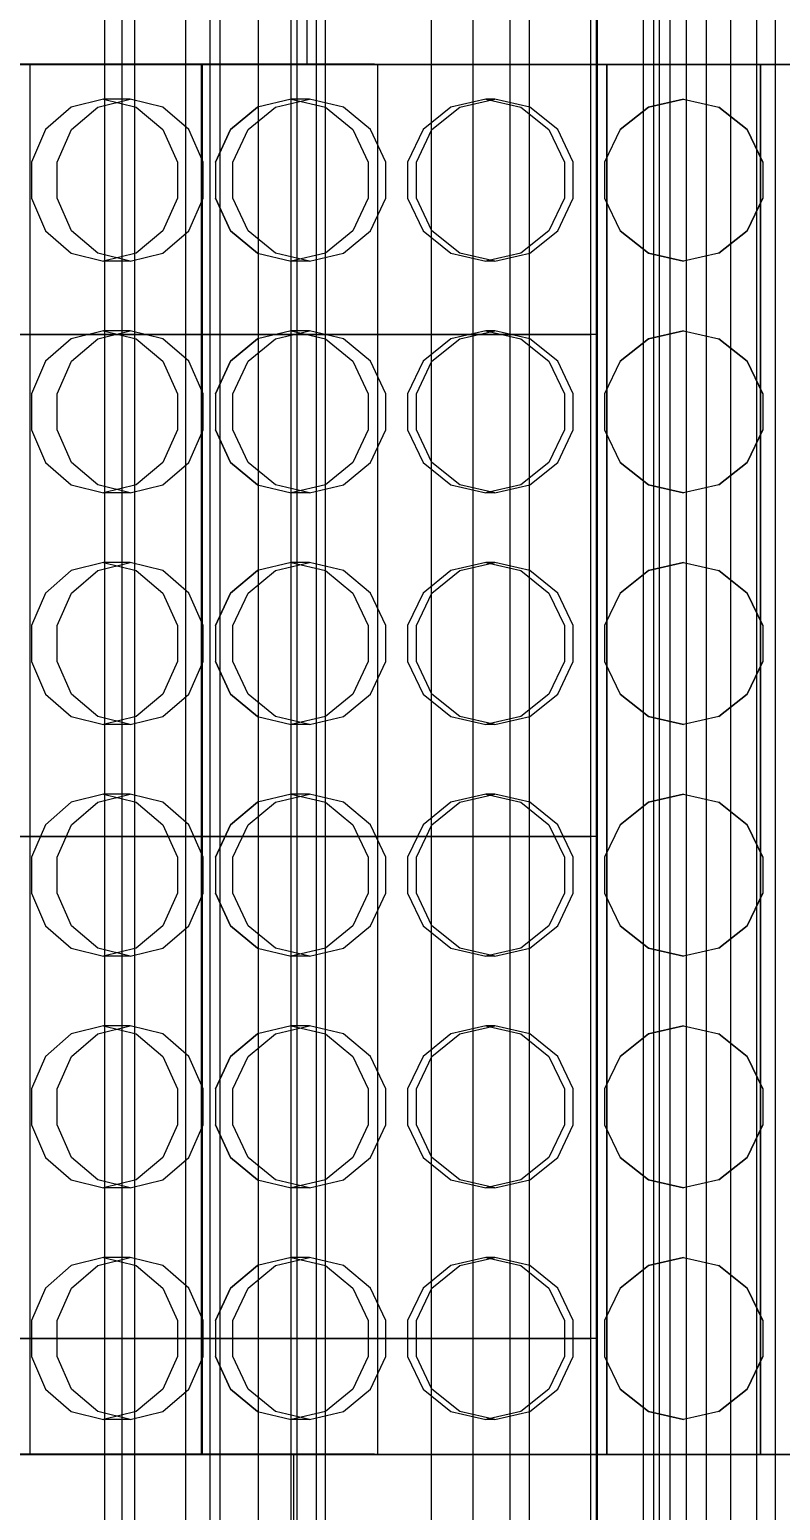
# Model space of a CAD drawing. Header units: millimetres. Extents: x -191664 to 191490, y -197311 to 10263.
# Drawn here: x 25158.9 to 25353.2, y -18174.5 to -17791 of the extents above; entities that cross this region are included whole.
import ezdxf

# ---------------------------------------------------------------- set-up
doc = ezdxf.new("R2010")
doc.units = ezdxf.units.MM
for name, color, linetype, lineweight in [('COTAS_INSTALACION_P', 30, 'Continuous', 0), ('COTAS_O', 1, 'Continuous', 0), ('COTAS_USUARIO', 1, 'Continuous', 0), ('superior_briquetadora', 7, 'Continuous', 0), ('superior_C02', 7, 'Continuous', 0), ('superior_C05', 7, 'Continuous', 0)]:
    doc.layers.add(name, color=color, linetype=linetype, lineweight=lineweight)
doc.dimstyles.new('PLANTA_100', dxfattribs={"dimtxt": 250, "dimasz": 150, "dimexe": 150, "dimexo": 80, "dimgap": 100, "dimtad": 1, "dimtih": 1, "dimtoh": 1, "dimdec": 1, "dimdsep": 46, "dimcen": 0.09, "dimclrd": 1, "dimclre": 1, "dimclrt": 1, "dimadec": 0, "dimazin": 0, "dimtfac": 1, "dimtdec": 4, "dimtofl": 0, "dimtmove": 0, "dimatfit": 3, "dimfxl": 1, "dimtolj": 1, "dimtzin": 0, "dimarcsym": 0})

# ---------------------------------------------------------------- blocks, each defined once
blk = doc.blocks.new('*D5')
at = {"layer": 'COTAS_INSTALACION_P', "color": 1, "lineweight": -2, "transparency": 16777216}
for p, q in [((-1000, -18080), (-1000, -25850)), ((60117.12, -18080), (60117.12, -25850)), ((-850, -25700), (59967.12, -25700))]:
    blk.add_line(p, q, dxfattribs=at)
at = {"layer": 'COTAS_INSTALACION_P', "color": 1, "transparency": 16777216}
for points in [[(-850, -25675), (-850, -25725), (-1000, -25700)], [(59967.12, -25675), (59967.12, -25725), (60117.12, -25700)]]:
    blk.add_solid(points, dxfattribs=at)
at = {"layer": 'Defpoints', "color": 0, "transparency": 16777216}
for p in [(-1000, -18000), (60117.12, -18000), (60117.12, -25700)]:
    blk.add_point(p, dxfattribs=at)
blk = doc.blocks.new('*D36')
at = {"layer": 'COTAS_O', "color": 1, "lineweight": -2, "transparency": 16777216}
for p, q in [((24708.19, -17510), (25578.19, -17510)), ((25428.19, -19330), (25428.19, -17660)), ((24708.19, -19480), (25578.19, -19480))]:
    blk.add_line(p, q, dxfattribs=at)
at = {"layer": 'COTAS_O', "color": 1, "transparency": 16777216}
for points in [[(25403.19, -17660), (25453.19, -17660), (25428.19, -17510)], [(25403.19, -19330), (25453.19, -19330), (25428.19, -19480)]]:
    blk.add_solid(points, dxfattribs=at)
at = {"layer": 'Defpoints', "color": 0, "transparency": 16777216}
for p in [(24628.19, -17510), (25428.19, -17510), (24628.19, -19480)]:
    blk.add_point(p, dxfattribs=at)
blk = doc.blocks.new('*D102')
at = {"layer": 'COTAS_USUARIO', "color": 1, "lineweight": -2, "transparency": 16777216}
for p, q in [((24128.19, -17650), (24128.19, -17500)), ((25248.19, -17800), (23978.19, -17800)), ((25248.19, -18160), (23978.19, -18160)), ((24128.19, -18310), (24128.19, -18460))]:
    blk.add_line(p, q, dxfattribs=at)
at = {"layer": 'COTAS_USUARIO', "color": 1, "transparency": 16777216}
for points in [[(24103.19, -17650), (24153.19, -17650), (24128.19, -17800)], [(24103.19, -18310), (24153.19, -18310), (24128.19, -18160)]]:
    blk.add_solid(points, dxfattribs=at)
at = {"layer": 'Defpoints', "color": 0, "transparency": 16777216}
for p in [(24128.19, -17800), (25328.19, -17800), (25328.19, -18160)]:
    blk.add_point(p, dxfattribs=at)

msp = doc.modelspace()

# ---------------------------------------------------------------- linework, layer by layer
at = {"layer": 'superior_briquetadora', "color": 9, "true_color": 0xb9c3c2}
for p, q in [((25230.69, -17250), (25230.69, -17800)), ((25155.44, -17800), (25173.5, -17800)), ((25159.06, -18160), (25159.06, -17800)), ((25162.49, -17800), (25159.06, -17800)), ((25172.24, -17800), (25162.49, -17800)), ((25186.84, -17800), (25172.24, -17800)), ((25173.5, -17800), (25191.96, -17800)), ((25204.06, -17800), (25186.84, -17800)), ((25191.96, -17800), (25210.76, -17800)), ((25203.44, -18160), (25203.44, -17800)), ((25204.97, -17800), (25203.44, -17800)), ((25203.44, -17800), (25204.96, -17800)), ((25203.54, -17800), (25205.06, -17800)), ((25203.54, -17800), (25203.54, -18160)), ((25205.07, -17800), (25203.54, -17800)), ((25221.28, -17800), (25204.06, -17800)), ((25204.96, -17800), (25209.51, -17800)), ((25209.54, -17800), (25204.97, -17800)), ((25205.06, -17800), (25209.61, -17800)), ((25209.64, -17800), (25205.07, -17800)), ((25209.51, -17800), (25216.96, -17800)), ((25217.03, -17800), (25209.54, -17800)), ((25209.61, -17800), (25217.06, -17800)), ((25217.12, -17800), (25209.64, -17800)), ((25210.76, -17800), (25229.87, -17800)), ((25216.96, -17800), (25227.13, -17800)), ((25227.26, -17800), (25217.03, -17800)), ((25217.06, -17800), (25227.24, -17800)), ((25227.34, -17800), (25217.12, -17800)), ((25235.88, -17800), (25221.28, -17800)), ((25227.13, -17800), (25239.78, -17800)), ((25227.24, -17800), (25239.89, -17800)), ((25239.98, -17800), (25227.26, -17800)), ((25240.05, -17800), (25227.34, -17800)), ((25229.87, -17800), (25249.23, -17800)), ((25230.69, -17800), (25232.56, -17800)), ((25232.56, -17800), (25238.11, -17800)), ((25245.64, -17800), (25235.88, -17800)), ((25238.11, -17800), (25247.12, -17800)), ((25239.78, -17800), (25254.6, -17800)), ((25239.89, -17800), (25254.7, -17800)), ((25254.86, -17800), (25239.98, -17800)), ((25254.92, -17800), (25240.05, -17800)), ((25249.06, -17800), (25245.64, -17800)), ((25247.12, -17800), (25259.24, -17800)), ((25249.06, -18160), (25249.06, -17800)), ((25249.23, -17800), (25268.79, -17800)), ((25254.6, -17800), (25271.21, -17800)), ((25254.7, -17800), (25271.32, -17800)), ((25271.55, -17800), (25254.86, -17800)), ((25271.6, -17800), (25254.92, -17800)), ((25259.24, -17800), (25274.02, -17800)), ((25268.79, -17800), (25288.5, -17800)), ((25271.21, -17800), (25289.22, -17800)), ((25271.32, -17800), (25289.32, -17800)), ((25289.64, -17800), (25271.55, -17800)), ((25289.67, -17800), (25271.6, -17800)), ((25274.02, -17800), (25290.87, -17800)), ((25288.5, -17800), (25308.32, -17800)), ((25289.22, -17800), (25308.19, -17800)), ((25289.32, -17800), (25308.29, -17800)), ((25308.67, -17800), (25289.64, -17800)), ((25308.69, -17800), (25289.67, -17800)), ((25290.87, -17800), (25309.17, -17800)), ((25308.19, -17800), (25308.19, -18160)), ((25308.19, -17800), (25348.19, -17800)), ((25308.29, -17800), (25308.29, -18160)), ((25308.29, -17800), (25348.09, -17800)), ((25308.32, -17800), (25328.19, -17800)), ((25328.19, -17800), (25308.67, -17800)), ((25328.19, -17800), (25308.69, -17800)), ((25309.17, -17800), (25328.19, -17800)), ((25328.19, -17800), (25347.21, -17800)), ((25347.69, -17800), (25328.19, -17800)), ((25347.7, -17800), (25328.19, -17800)), ((25328.19, -17800), (25348.05, -17800)), ((25347.21, -17800), (25365.5, -17800)), ((25366.71, -17800), (25347.69, -17800)), ((25366.74, -17800), (25347.7, -17800)), ((25348.05, -17800), (25367.87, -17800)), ((25348.09, -17800), (25367.05, -17800)), ((25348.09, -18160), (25348.09, -17800)), ((25348.19, -17800), (25367.15, -17800)), ((25348.19, -18160), (25348.19, -17800)), ((25178.08, -17809), (25169.7, -17811.08)), ((25176.55, -17811.08), (25184.97, -17809)), ((25184.97, -17809), (25178.08, -17809)), ((25178.08, -17809), (25186.54, -17811.08)), ((25193.39, -17811.08), (25184.97, -17809)), ((25226.66, -17809), (25217.89, -17811.08)), ((25222.52, -17811.08), (25231.32, -17809)), ((25231.32, -17809), (25226.66, -17809)), ((25226.66, -17809), (25235.49, -17811.08)), ((25240.12, -17811.08), (25231.32, -17809)), ((25276.99, -17809), (25267.97, -17811.08)), ((25270.3, -17811.08), (25279.34, -17809)), ((25279.34, -17809), (25276.99, -17809)), ((25276.99, -17809), (25286.04, -17811.08)), ((25288.37, -17811.08), (25279.34, -17809)), ((25328.19, -17809), (25319.07, -17811.08)), ((25319.08, -17811.08), (25328.19, -17809)), ((25328.19, -17809), (25337.3, -17811.08)), ((25169.7, -17811.08), (25163.04, -17816.91)), ((25169.8, -17816.91), (25176.55, -17811.08)), ((25186.54, -17811.08), (25193.38, -17816.91)), ((25200.14, -17816.91), (25193.39, -17811.08)), ((25217.89, -17811.08), (25210.89, -17816.91)), ((25210.9, -17816.91), (25217.89, -17811.08)), ((25215.46, -17816.91), (25222.52, -17811.08)), ((25235.49, -17811.08), (25242.61, -17816.91)), ((25247.18, -17816.91), (25240.12, -17811.08)), ((25267.97, -17811.08), (25260.75, -17816.91)), ((25263.06, -17816.91), (25270.3, -17811.08)), ((25286.04, -17811.08), (25293.31, -17816.91)), ((25295.62, -17816.91), (25288.37, -17811.08)), ((25319.07, -17811.08), (25311.77, -17816.91)), ((25311.77, -17816.91), (25319.08, -17811.08)), ((25337.3, -17811.08), (25344.6, -17816.91)), ((25344.6, -17816.91), (25337.3, -17811.08)), ((25163.04, -17816.91), (25159.37, -17825.33)), ((25166.05, -17825.33), (25169.8, -17816.91)), ((25193.38, -17816.91), (25197.2, -17825.33)), ((25203.88, -17825.33), (25200.14, -17816.91)), ((25210.89, -17816.91), (25207.03, -17825.33)), ((25207.03, -17825.33), (25210.9, -17816.91)), ((25211.55, -17825.33), (25215.46, -17816.91)), ((25242.61, -17816.91), (25246.58, -17825.33)), ((25251.1, -17825.33), (25247.18, -17816.91)), ((25260.75, -17816.91), (25256.76, -17825.33)), ((25259.04, -17825.33), (25263.06, -17816.91)), ((25293.31, -17816.91), (25297.36, -17825.33)), ((25299.64, -17825.33), (25295.62, -17816.91)), ((25311.77, -17816.91), (25307.71, -17825.33)), ((25344.6, -17816.91), (25348.66, -17825.33)), ((25348.66, -17825.33), (25344.6, -17816.91)), ((25159.37, -17825.33), (25159.37, -17834.67)), ((25166.05, -17834.67), (25166.05, -17825.33)), ((25197.2, -17825.33), (25197.2, -17834.67)), ((25203.88, -17834.67), (25203.88, -17825.33)), ((25207.03, -17825.33), (25207.03, -17834.67)), ((25211.55, -17834.67), (25211.55, -17825.33)), ((25246.58, -17825.33), (25246.58, -17834.67)), ((25251.1, -17834.67), (25251.1, -17825.33)), ((25256.76, -17825.33), (25256.76, -17834.67)), ((25259.04, -17834.67), (25259.04, -17825.33)), ((25297.36, -17825.33), (25297.36, -17834.67)), ((25299.64, -17834.67), (25299.64, -17825.33)), ((25307.71, -17825.33), (25307.71, -17834.67)), ((25348.66, -17825.33), (25348.66, -17834.67)), ((25159.37, -17834.67), (25163.04, -17843.09)), ((25169.8, -17843.09), (25166.05, -17834.67)), ((25197.2, -17834.67), (25193.38, -17843.09)), ((25200.14, -17843.09), (25203.88, -17834.67)), ((25207.03, -17834.67), (25210.89, -17843.09)), ((25210.9, -17843.09), (25207.03, -17834.67)), ((25215.46, -17843.09), (25211.55, -17834.67)), ((25246.58, -17834.67), (25242.61, -17843.09)), ((25247.18, -17843.09), (25251.1, -17834.67)), ((25256.76, -17834.67), (25260.75, -17843.09)), ((25263.06, -17843.09), (25259.04, -17834.67)), ((25297.36, -17834.67), (25293.31, -17843.09)), ((25295.62, -17843.09), (25299.64, -17834.67)), ((25307.71, -17834.67), (25311.77, -17843.09)), ((25348.66, -17834.67), (25344.6, -17843.09)), ((25344.6, -17843.09), (25348.66, -17834.67)), ((25163.04, -17843.09), (25169.7, -17848.92)), ((25176.55, -17848.92), (25169.8, -17843.09)), ((25193.38, -17843.09), (25186.54, -17848.92)), ((25193.39, -17848.92), (25200.14, -17843.09)), ((25210.89, -17843.09), (25217.89, -17848.92)), ((25217.89, -17848.92), (25210.9, -17843.09)), ((25222.52, -17848.92), (25215.46, -17843.09)), ((25242.61, -17843.09), (25235.49, -17848.92)), ((25240.12, -17848.92), (25247.18, -17843.09)), ((25260.75, -17843.09), (25267.97, -17848.92)), ((25270.3, -17848.92), (25263.06, -17843.09)), ((25293.31, -17843.09), (25286.04, -17848.92)), ((25288.37, -17848.92), (25295.62, -17843.09)), ((25311.77, -17843.09), (25319.07, -17848.92)), ((25319.08, -17848.92), (25311.77, -17843.09)), ((25344.6, -17843.09), (25337.3, -17848.92)), ((25337.3, -17848.92), (25344.6, -17843.09)), ((25169.7, -17848.92), (25178.08, -17851)), ((25184.97, -17851), (25176.55, -17848.92)), ((25186.54, -17848.92), (25178.08, -17851)), ((25184.97, -17851), (25178.08, -17851)), ((25184.97, -17851), (25193.39, -17848.92)), ((25217.89, -17848.92), (25226.66, -17851)), ((25231.32, -17851), (25222.52, -17848.92)), ((25235.49, -17848.92), (25226.66, -17851)), ((25231.32, -17851), (25226.66, -17851)), ((25231.32, -17851), (25240.12, -17848.92)), ((25267.97, -17848.92), (25276.99, -17851)), ((25279.34, -17851), (25270.3, -17848.92)), ((25286.04, -17848.92), (25276.99, -17851)), ((25279.34, -17851), (25276.99, -17851)), ((25279.34, -17851), (25288.37, -17848.92)), ((25319.07, -17848.92), (25328.19, -17851)), ((25328.19, -17851), (25319.08, -17848.92)), ((25337.3, -17848.92), (25328.19, -17851)), ((25169.7, -17871.08), (25163.04, -17876.91)), ((25178.08, -17869), (25169.7, -17871.08)), ((25169.8, -17876.91), (25176.55, -17871.08)), ((25176.55, -17871.08), (25184.97, -17869)), ((25184.97, -17869), (25178.08, -17869)), ((25178.08, -17869), (25186.54, -17871.08)), ((25193.39, -17871.08), (25184.97, -17869)), ((25186.54, -17871.08), (25193.38, -17876.91)), ((25200.14, -17876.91), (25193.39, -17871.08)), ((25217.89, -17871.08), (25210.89, -17876.91)), ((25210.9, -17876.91), (25217.89, -17871.08)), ((25215.46, -17876.91), (25222.52, -17871.08)), ((25226.66, -17869), (25217.89, -17871.08)), ((25222.52, -17871.08), (25231.32, -17869)), ((25231.32, -17869), (25226.66, -17869)), ((25226.66, -17869), (25235.49, -17871.08)), ((25240.12, -17871.08), (25231.32, -17869)), ((25235.49, -17871.08), (25242.61, -17876.91)), ((25247.18, -17876.91), (25240.12, -17871.08)), ((25267.97, -17871.08), (25260.75, -17876.91)), ((25263.06, -17876.91), (25270.3, -17871.08)), ((25276.99, -17869), (25267.97, -17871.08)), ((25270.3, -17871.08), (25279.34, -17869)), ((25279.34, -17869), (25276.99, -17869)), ((25276.99, -17869), (25286.04, -17871.08)), ((25288.37, -17871.08), (25279.34, -17869)), ((25286.04, -17871.08), (25293.31, -17876.91)), ((25295.62, -17876.91), (25288.37, -17871.08)), ((25319.07, -17871.08), (25311.77, -17876.91)), ((25311.77, -17876.91), (25319.08, -17871.08)), ((25328.19, -17869), (25319.07, -17871.08)), ((25319.08, -17871.08), (25328.19, -17869)), ((25328.19, -17869), (25337.3, -17871.08)), ((25337.3, -17871.08), (25344.6, -17876.91)), ((25344.6, -17876.91), (25337.3, -17871.08)), ((25163.04, -17876.91), (25159.37, -17885.33)), ((25166.05, -17885.33), (25169.8, -17876.91)), ((25193.38, -17876.91), (25197.2, -17885.33)), ((25203.88, -17885.33), (25200.14, -17876.91)), ((25210.89, -17876.91), (25207.03, -17885.33)), ((25207.03, -17885.33), (25210.9, -17876.91)), ((25211.55, -17885.33), (25215.46, -17876.91)), ((25242.61, -17876.91), (25246.58, -17885.33)), ((25251.1, -17885.33), (25247.18, -17876.91)), ((25260.75, -17876.91), (25256.76, -17885.33)), ((25259.04, -17885.33), (25263.06, -17876.91)), ((25293.31, -17876.91), (25297.36, -17885.33)), ((25299.64, -17885.33), (25295.62, -17876.91)), ((25311.77, -17876.91), (25307.71, -17885.33)), ((25344.6, -17876.91), (25348.66, -17885.33)), ((25348.66, -17885.33), (25344.6, -17876.91)), ((25159.37, -17885.33), (25159.37, -17894.67)), ((25166.05, -17894.67), (25166.05, -17885.33)), ((25197.2, -17885.33), (25197.2, -17894.67)), ((25203.88, -17894.67), (25203.88, -17885.33)), ((25207.03, -17885.33), (25207.03, -17894.67)), ((25211.55, -17894.67), (25211.55, -17885.33)), ((25246.58, -17885.33), (25246.58, -17894.67)), ((25251.1, -17894.67), (25251.1, -17885.33)), ((25256.76, -17885.33), (25256.76, -17894.67)), ((25259.04, -17894.67), (25259.04, -17885.33)), ((25297.36, -17885.33), (25297.36, -17894.67)), ((25299.64, -17894.67), (25299.64, -17885.33)), ((25307.71, -17885.33), (25307.71, -17894.67)), ((25348.66, -17885.33), (25348.66, -17894.67)), ((25159.37, -17894.67), (25163.04, -17903.09)), ((25169.8, -17903.09), (25166.05, -17894.67)), ((25197.2, -17894.67), (25193.38, -17903.09)), ((25200.14, -17903.09), (25203.88, -17894.67)), ((25207.03, -17894.67), (25210.89, -17903.09)), ((25210.9, -17903.09), (25207.03, -17894.67)), ((25215.46, -17903.09), (25211.55, -17894.67)), ((25246.58, -17894.67), (25242.61, -17903.09)), ((25247.18, -17903.09), (25251.1, -17894.67)), ((25256.76, -17894.67), (25260.75, -17903.09)), ((25263.06, -17903.09), (25259.04, -17894.67)), ((25297.36, -17894.67), (25293.31, -17903.09)), ((25295.62, -17903.09), (25299.64, -17894.67)), ((25307.71, -17894.67), (25311.77, -17903.09)), ((25348.66, -17894.67), (25344.6, -17903.09)), ((25344.6, -17903.09), (25348.66, -17894.67)), ((25163.04, -17903.09), (25169.7, -17908.92)), ((25176.55, -17908.92), (25169.8, -17903.09)), ((25193.38, -17903.09), (25186.54, -17908.92)), ((25193.39, -17908.92), (25200.14, -17903.09)), ((25210.89, -17903.09), (25217.89, -17908.92)), ((25217.89, -17908.92), (25210.9, -17903.09)), ((25222.52, -17908.92), (25215.46, -17903.09)), ((25242.61, -17903.09), (25235.49, -17908.92)), ((25240.12, -17908.92), (25247.18, -17903.09)), ((25260.75, -17903.09), (25267.97, -17908.92)), ((25270.3, -17908.92), (25263.06, -17903.09)), ((25293.31, -17903.09), (25286.04, -17908.92)), ((25288.37, -17908.92), (25295.62, -17903.09)), ((25311.77, -17903.09), (25319.07, -17908.92)), ((25319.08, -17908.92), (25311.77, -17903.09)), ((25344.6, -17903.09), (25337.3, -17908.92)), ((25337.3, -17908.92), (25344.6, -17903.09)), ((25169.7, -17908.92), (25178.08, -17911)), ((25184.97, -17911), (25176.55, -17908.92)), ((25186.54, -17908.92), (25178.08, -17911)), ((25184.97, -17911), (25193.39, -17908.92)), ((25217.89, -17908.92), (25226.66, -17911)), ((25231.32, -17911), (25222.52, -17908.92)), ((25235.49, -17908.92), (25226.66, -17911)), ((25231.32, -17911), (25240.12, -17908.92)), ((25267.97, -17908.92), (25276.99, -17911)), ((25279.34, -17911), (25270.3, -17908.92)), ((25286.04, -17908.92), (25276.99, -17911)), ((25279.34, -17911), (25288.37, -17908.92)), ((25319.07, -17908.92), (25328.19, -17911)), ((25328.19, -17911), (25319.08, -17908.92)), ((25337.3, -17908.92), (25328.19, -17911)), ((25184.97, -17911), (25178.08, -17911)), ((25231.32, -17911), (25226.66, -17911)), ((25279.34, -17911), (25276.99, -17911)), ((25169.7, -17931.08), (25163.04, -17936.91)), ((25178.08, -17929), (25169.7, -17931.08)), ((25169.8, -17936.91), (25176.55, -17931.08)), ((25176.55, -17931.08), (25184.97, -17929)), ((25184.97, -17929), (25178.08, -17929)), ((25178.08, -17929), (25186.54, -17931.08)), ((25193.39, -17931.08), (25184.97, -17929)), ((25186.54, -17931.08), (25193.38, -17936.91)), ((25200.14, -17936.91), (25193.39, -17931.08)), ((25217.89, -17931.08), (25210.89, -17936.91)), ((25210.9, -17936.91), (25217.89, -17931.08)), ((25215.46, -17936.91), (25222.52, -17931.08)), ((25226.66, -17929), (25217.89, -17931.08)), ((25222.52, -17931.08), (25231.32, -17929)), ((25231.32, -17929), (25226.66, -17929)), ((25226.66, -17929), (25235.49, -17931.08)), ((25240.12, -17931.08), (25231.32, -17929)), ((25235.49, -17931.08), (25242.61, -17936.91)), ((25247.18, -17936.91), (25240.12, -17931.08)), ((25267.97, -17931.08), (25260.75, -17936.91)), ((25263.06, -17936.91), (25270.3, -17931.08)), ((25276.99, -17929), (25267.97, -17931.08)), ((25270.3, -17931.08), (25279.34, -17929)), ((25279.34, -17929), (25276.99, -17929)), ((25276.99, -17929), (25286.04, -17931.08)), ((25288.37, -17931.08), (25279.34, -17929)), ((25286.04, -17931.08), (25293.31, -17936.91)), ((25295.62, -17936.91), (25288.37, -17931.08)), ((25319.07, -17931.08), (25311.77, -17936.91)), ((25311.77, -17936.91), (25319.08, -17931.08)), ((25328.19, -17929), (25319.07, -17931.08)), ((25319.08, -17931.08), (25328.19, -17929)), ((25328.19, -17929), (25337.3, -17931.08)), ((25337.3, -17931.08), (25344.6, -17936.91)), ((25344.6, -17936.91), (25337.3, -17931.08)), ((25163.04, -17936.91), (25159.37, -17945.33)), ((25166.05, -17945.33), (25169.8, -17936.91)), ((25193.38, -17936.91), (25197.2, -17945.33)), ((25203.88, -17945.33), (25200.14, -17936.91)), ((25210.89, -17936.91), (25207.03, -17945.33)), ((25207.03, -17945.33), (25210.9, -17936.91)), ((25211.55, -17945.33), (25215.46, -17936.91)), ((25242.61, -17936.91), (25246.58, -17945.33)), ((25251.1, -17945.33), (25247.18, -17936.91)), ((25260.75, -17936.91), (25256.76, -17945.33)), ((25259.04, -17945.33), (25263.06, -17936.91)), ((25293.31, -17936.91), (25297.36, -17945.33)), ((25299.64, -17945.33), (25295.62, -17936.91)), ((25311.77, -17936.91), (25307.71, -17945.33)), ((25344.6, -17936.91), (25348.66, -17945.33)), ((25348.66, -17945.33), (25344.6, -17936.91)), ((25159.37, -17945.33), (25159.37, -17954.67)), ((25166.05, -17954.67), (25166.05, -17945.33)), ((25197.2, -17945.33), (25197.2, -17954.67)), ((25203.88, -17954.67), (25203.88, -17945.33)), ((25207.03, -17945.33), (25207.03, -17954.67)), ((25211.55, -17954.67), (25211.55, -17945.33)), ((25246.58, -17945.33), (25246.58, -17954.67)), ((25251.1, -17954.67), (25251.1, -17945.33)), ((25256.76, -17945.33), (25256.76, -17954.67)), ((25259.04, -17954.67), (25259.04, -17945.33)), ((25297.36, -17945.33), (25297.36, -17954.67)), ((25299.64, -17954.67), (25299.64, -17945.33)), ((25307.71, -17945.33), (25307.71, -17954.67)), ((25348.66, -17945.33), (25348.66, -17954.67)), ((25159.37, -17954.67), (25163.04, -17963.09)), ((25169.8, -17963.09), (25166.05, -17954.67)), ((25197.2, -17954.67), (25193.38, -17963.09)), ((25200.14, -17963.09), (25203.88, -17954.67)), ((25207.03, -17954.67), (25210.89, -17963.09)), ((25210.9, -17963.09), (25207.03, -17954.67)), ((25215.46, -17963.09), (25211.55, -17954.67)), ((25246.58, -17954.67), (25242.61, -17963.09)), ((25247.18, -17963.09), (25251.1, -17954.67)), ((25256.76, -17954.67), (25260.75, -17963.09)), ((25263.06, -17963.09), (25259.04, -17954.67)), ((25297.36, -17954.67), (25293.31, -17963.09)), ((25295.62, -17963.09), (25299.64, -17954.67)), ((25307.71, -17954.67), (25311.77, -17963.09)), ((25348.66, -17954.67), (25344.6, -17963.09)), ((25344.6, -17963.09), (25348.66, -17954.67)), ((25163.04, -17963.09), (25169.7, -17968.92)), ((25176.55, -17968.92), (25169.8, -17963.09)), ((25193.38, -17963.09), (25186.54, -17968.92)), ((25193.39, -17968.92), (25200.14, -17963.09)), ((25210.89, -17963.09), (25217.89, -17968.92)), ((25217.89, -17968.92), (25210.9, -17963.09)), ((25222.52, -17968.92), (25215.46, -17963.09)), ((25242.61, -17963.09), (25235.49, -17968.92)), ((25240.12, -17968.92), (25247.18, -17963.09)), ((25260.75, -17963.09), (25267.97, -17968.92)), ((25270.3, -17968.92), (25263.06, -17963.09)), ((25293.31, -17963.09), (25286.04, -17968.92)), ((25288.37, -17968.92), (25295.62, -17963.09)), ((25311.77, -17963.09), (25319.07, -17968.92)), ((25319.08, -17968.92), (25311.77, -17963.09)), ((25344.6, -17963.09), (25337.3, -17968.92)), ((25337.3, -17968.92), (25344.6, -17963.09)), ((25169.7, -17968.92), (25178.08, -17971)), ((25184.97, -17971), (25176.55, -17968.92)), ((25186.54, -17968.92), (25178.08, -17971)), ((25184.97, -17971), (25193.39, -17968.92)), ((25217.89, -17968.92), (25226.66, -17971)), ((25231.32, -17971), (25222.52, -17968.92)), ((25235.49, -17968.92), (25226.66, -17971)), ((25231.32, -17971), (25240.12, -17968.92)), ((25267.97, -17968.92), (25276.99, -17971)), ((25279.34, -17971), (25270.3, -17968.92)), ((25286.04, -17968.92), (25276.99, -17971)), ((25279.34, -17971), (25288.37, -17968.92)), ((25319.07, -17968.92), (25328.19, -17971)), ((25328.19, -17971), (25319.08, -17968.92)), ((25337.3, -17968.92), (25328.19, -17971)), ((25184.97, -17971), (25178.08, -17971)), ((25231.32, -17971), (25226.66, -17971)), ((25279.34, -17971), (25276.99, -17971)), ((25178.08, -17989), (25169.7, -17991.08)), ((25176.55, -17991.08), (25184.97, -17989)), ((25184.97, -17989), (25178.08, -17989)), ((25178.08, -17989), (25186.54, -17991.08)), ((25193.39, -17991.08), (25184.97, -17989)), ((25226.66, -17989), (25217.89, -17991.08)), ((25222.52, -17991.08), (25231.32, -17989)), ((25231.32, -17989), (25226.66, -17989)), ((25226.66, -17989), (25235.49, -17991.08)), ((25240.12, -17991.08), (25231.32, -17989)), ((25276.99, -17989), (25267.97, -17991.08)), ((25270.3, -17991.08), (25279.34, -17989)), ((25279.34, -17989), (25276.99, -17989)), ((25276.99, -17989), (25286.04, -17991.08)), ((25288.37, -17991.08), (25279.34, -17989)), ((25328.19, -17989), (25319.07, -17991.08)), ((25319.08, -17991.08), (25328.19, -17989)), ((25328.19, -17989), (25337.3, -17991.08)), ((25169.7, -17991.08), (25163.04, -17996.91)), ((25169.8, -17996.91), (25176.55, -17991.08)), ((25186.54, -17991.08), (25193.38, -17996.91)), ((25200.14, -17996.91), (25193.39, -17991.08)), ((25217.89, -17991.08), (25210.89, -17996.91)), ((25210.9, -17996.91), (25217.89, -17991.08)), ((25215.46, -17996.91), (25222.52, -17991.08)), ((25235.49, -17991.08), (25242.61, -17996.91)), ((25247.18, -17996.91), (25240.12, -17991.08)), ((25267.97, -17991.08), (25260.75, -17996.91)), ((25263.06, -17996.91), (25270.3, -17991.08)), ((25286.04, -17991.08), (25293.31, -17996.91)), ((25295.62, -17996.91), (25288.37, -17991.08)), ((25319.07, -17991.08), (25311.77, -17996.91)), ((25311.77, -17996.91), (25319.08, -17991.08)), ((25337.3, -17991.08), (25344.6, -17996.91)), ((25344.6, -17996.91), (25337.3, -17991.08)), ((25163.04, -17996.91), (25159.37, -18005.33)), ((25166.05, -18005.33), (25169.8, -17996.91)), ((25193.38, -17996.91), (25197.2, -18005.33)), ((25203.88, -18005.33), (25200.14, -17996.91)), ((25210.89, -17996.91), (25207.03, -18005.33)), ((25207.03, -18005.33), (25210.9, -17996.91)), ((25211.55, -18005.33), (25215.46, -17996.91)), ((25242.61, -17996.91), (25246.58, -18005.33)), ((25251.1, -18005.33), (25247.18, -17996.91)), ((25260.75, -17996.91), (25256.76, -18005.33)), ((25259.04, -18005.33), (25263.06, -17996.91)), ((25293.31, -17996.91), (25297.36, -18005.33)), ((25299.64, -18005.33), (25295.62, -17996.91)), ((25311.77, -17996.91), (25307.71, -18005.33)), ((25344.6, -17996.91), (25348.66, -18005.33)), ((25348.66, -18005.33), (25344.6, -17996.91)), ((25159.37, -18005.33), (25159.37, -18014.67)), ((25166.05, -18014.67), (25166.05, -18005.33)), ((25197.2, -18005.33), (25197.2, -18014.67)), ((25203.88, -18014.67), (25203.88, -18005.33)), ((25207.03, -18005.33), (25207.03, -18014.67)), ((25211.55, -18014.67), (25211.55, -18005.33)), ((25246.58, -18005.33), (25246.58, -18014.67)), ((25251.1, -18014.67), (25251.1, -18005.33)), ((25256.76, -18005.33), (25256.76, -18014.67)), ((25259.04, -18014.67), (25259.04, -18005.33)), ((25297.36, -18005.33), (25297.36, -18014.67)), ((25299.64, -18014.67), (25299.64, -18005.33)), ((25307.71, -18005.33), (25307.71, -18014.67)), ((25348.66, -18005.33), (25348.66, -18014.67)), ((25159.37, -18014.67), (25163.04, -18023.09)), ((25169.8, -18023.09), (25166.05, -18014.67)), ((25197.2, -18014.67), (25193.38, -18023.09)), ((25200.14, -18023.09), (25203.88, -18014.67)), ((25207.03, -18014.67), (25210.89, -18023.09)), ((25210.9, -18023.09), (25207.03, -18014.67)), ((25215.46, -18023.09), (25211.55, -18014.67)), ((25246.58, -18014.67), (25242.61, -18023.09)), ((25247.18, -18023.09), (25251.1, -18014.67)), ((25256.76, -18014.67), (25260.75, -18023.09)), ((25263.06, -18023.09), (25259.04, -18014.67)), ((25297.36, -18014.67), (25293.31, -18023.09)), ((25295.62, -18023.09), (25299.64, -18014.67)), ((25307.71, -18014.67), (25311.77, -18023.09)), ((25348.66, -18014.67), (25344.6, -18023.09)), ((25344.6, -18023.09), (25348.66, -18014.67)), ((25163.04, -18023.09), (25169.7, -18028.92)), ((25176.55, -18028.92), (25169.8, -18023.09)), ((25193.38, -18023.09), (25186.54, -18028.92)), ((25193.39, -18028.92), (25200.14, -18023.09)), ((25210.89, -18023.09), (25217.89, -18028.92)), ((25217.89, -18028.92), (25210.9, -18023.09)), ((25222.52, -18028.92), (25215.46, -18023.09)), ((25242.61, -18023.09), (25235.49, -18028.92)), ((25240.12, -18028.92), (25247.18, -18023.09)), ((25260.75, -18023.09), (25267.97, -18028.92)), ((25270.3, -18028.92), (25263.06, -18023.09)), ((25293.31, -18023.09), (25286.04, -18028.92)), ((25288.37, -18028.92), (25295.62, -18023.09)), ((25311.77, -18023.09), (25319.07, -18028.92)), ((25319.08, -18028.92), (25311.77, -18023.09)), ((25344.6, -18023.09), (25337.3, -18028.92)), ((25337.3, -18028.92), (25344.6, -18023.09)), ((25169.7, -18028.92), (25178.08, -18031)), ((25184.97, -18031), (25176.55, -18028.92)), ((25186.54, -18028.92), (25178.08, -18031)), ((25184.97, -18031), (25178.08, -18031)), ((25184.97, -18031), (25193.39, -18028.92)), ((25217.89, -18028.92), (25226.66, -18031)), ((25231.32, -18031), (25222.52, -18028.92)), ((25235.49, -18028.92), (25226.66, -18031)), ((25231.32, -18031), (25226.66, -18031)), ((25231.32, -18031), (25240.12, -18028.92)), ((25267.97, -18028.92), (25276.99, -18031)), ((25279.34, -18031), (25270.3, -18028.92)), ((25286.04, -18028.92), (25276.99, -18031)), ((25279.34, -18031), (25276.99, -18031)), ((25279.34, -18031), (25288.37, -18028.92)), ((25319.07, -18028.92), (25328.19, -18031)), ((25328.19, -18031), (25319.08, -18028.92)), ((25337.3, -18028.92), (25328.19, -18031)), ((25169.7, -18051.08), (25163.04, -18056.91)), ((25178.08, -18049), (25169.7, -18051.08)), ((25169.8, -18056.91), (25176.55, -18051.08)), ((25176.55, -18051.08), (25184.97, -18049)), ((25184.97, -18049), (25178.08, -18049)), ((25178.08, -18049), (25186.54, -18051.08)), ((25193.39, -18051.08), (25184.97, -18049)), ((25186.54, -18051.08), (25193.38, -18056.91)), ((25200.14, -18056.91), (25193.39, -18051.08)), ((25217.89, -18051.08), (25210.89, -18056.91)), ((25210.9, -18056.91), (25217.89, -18051.08)), ((25215.46, -18056.91), (25222.52, -18051.08)), ((25226.66, -18049), (25217.89, -18051.08)), ((25222.52, -18051.08), (25231.32, -18049)), ((25231.32, -18049), (25226.66, -18049)), ((25226.66, -18049), (25235.49, -18051.08)), ((25240.12, -18051.08), (25231.32, -18049)), ((25235.49, -18051.08), (25242.61, -18056.91)), ((25247.18, -18056.91), (25240.12, -18051.08)), ((25267.97, -18051.08), (25260.75, -18056.91)), ((25263.06, -18056.91), (25270.3, -18051.08)), ((25276.99, -18049), (25267.97, -18051.08)), ((25270.3, -18051.08), (25279.34, -18049)), ((25279.34, -18049), (25276.99, -18049)), ((25276.99, -18049), (25286.04, -18051.08)), ((25288.37, -18051.08), (25279.34, -18049)), ((25286.04, -18051.08), (25293.31, -18056.91)), ((25295.62, -18056.91), (25288.37, -18051.08)), ((25319.07, -18051.08), (25311.77, -18056.91)), ((25311.77, -18056.91), (25319.08, -18051.08)), ((25328.19, -18049), (25319.07, -18051.08)), ((25319.08, -18051.08), (25328.19, -18049)), ((25328.19, -18049), (25337.3, -18051.08)), ((25337.3, -18051.08), (25344.6, -18056.91)), ((25344.6, -18056.91), (25337.3, -18051.08)), ((25163.04, -18056.91), (25159.37, -18065.33)), ((25166.05, -18065.33), (25169.8, -18056.91)), ((25193.38, -18056.91), (25197.2, -18065.33)), ((25203.88, -18065.33), (25200.14, -18056.91)), ((25210.89, -18056.91), (25207.03, -18065.33)), ((25207.03, -18065.33), (25210.9, -18056.91)), ((25211.55, -18065.33), (25215.46, -18056.91)), ((25242.61, -18056.91), (25246.58, -18065.33)), ((25251.1, -18065.33), (25247.18, -18056.91)), ((25260.75, -18056.91), (25256.76, -18065.33)), ((25259.04, -18065.33), (25263.06, -18056.91)), ((25293.31, -18056.91), (25297.36, -18065.33)), ((25299.64, -18065.33), (25295.62, -18056.91)), ((25311.77, -18056.91), (25307.71, -18065.33)), ((25344.6, -18056.91), (25348.66, -18065.33)), ((25348.66, -18065.33), (25344.6, -18056.91)), ((25159.37, -18065.33), (25159.37, -18074.67)), ((25166.05, -18074.67), (25166.05, -18065.33)), ((25197.2, -18065.33), (25197.2, -18074.67)), ((25203.88, -18074.67), (25203.88, -18065.33)), ((25207.03, -18065.33), (25207.03, -18074.67)), ((25211.55, -18074.67), (25211.55, -18065.33)), ((25246.58, -18065.33), (25246.58, -18074.67)), ((25251.1, -18074.67), (25251.1, -18065.33)), ((25256.76, -18065.33), (25256.76, -18074.67)), ((25259.04, -18074.67), (25259.04, -18065.33)), ((25297.36, -18065.33), (25297.36, -18074.67)), ((25299.64, -18074.67), (25299.64, -18065.33)), ((25307.71, -18065.33), (25307.71, -18074.67)), ((25348.66, -18065.33), (25348.66, -18074.67)), ((25159.37, -18074.67), (25163.04, -18083.09)), ((25169.8, -18083.09), (25166.05, -18074.67)), ((25197.2, -18074.67), (25193.38, -18083.09)), ((25200.14, -18083.09), (25203.88, -18074.67)), ((25207.03, -18074.67), (25210.89, -18083.09)), ((25210.9, -18083.09), (25207.03, -18074.67)), ((25215.46, -18083.09), (25211.55, -18074.67)), ((25246.58, -18074.67), (25242.61, -18083.09)), ((25247.18, -18083.09), (25251.1, -18074.67)), ((25256.76, -18074.67), (25260.75, -18083.09)), ((25263.06, -18083.09), (25259.04, -18074.67)), ((25297.36, -18074.67), (25293.31, -18083.09)), ((25295.62, -18083.09), (25299.64, -18074.67)), ((25307.71, -18074.67), (25311.77, -18083.09)), ((25348.66, -18074.67), (25344.6, -18083.09)), ((25344.6, -18083.09), (25348.66, -18074.67)), ((25163.04, -18083.09), (25169.7, -18088.92)), ((25176.55, -18088.92), (25169.8, -18083.09)), ((25193.38, -18083.09), (25186.54, -18088.92)), ((25193.39, -18088.92), (25200.14, -18083.09)), ((25210.89, -18083.09), (25217.89, -18088.92)), ((25217.89, -18088.92), (25210.9, -18083.09)), ((25222.52, -18088.92), (25215.46, -18083.09)), ((25242.61, -18083.09), (25235.49, -18088.92)), ((25240.12, -18088.92), (25247.18, -18083.09)), ((25260.75, -18083.09), (25267.97, -18088.92)), ((25270.3, -18088.92), (25263.06, -18083.09)), ((25293.31, -18083.09), (25286.04, -18088.92)), ((25288.37, -18088.92), (25295.62, -18083.09)), ((25311.77, -18083.09), (25319.07, -18088.92)), ((25319.08, -18088.92), (25311.77, -18083.09)), ((25344.6, -18083.09), (25337.3, -18088.92)), ((25337.3, -18088.92), (25344.6, -18083.09)), ((25169.7, -18088.92), (25178.08, -18091)), ((25184.97, -18091), (25176.55, -18088.92)), ((25186.54, -18088.92), (25178.08, -18091)), ((25184.97, -18091), (25193.39, -18088.92)), ((25217.89, -18088.92), (25226.66, -18091)), ((25231.32, -18091), (25222.52, -18088.92)), ((25235.49, -18088.92), (25226.66, -18091)), ((25231.32, -18091), (25240.12, -18088.92)), ((25267.97, -18088.92), (25276.99, -18091)), ((25279.34, -18091), (25270.3, -18088.92)), ((25286.04, -18088.92), (25276.99, -18091)), ((25279.34, -18091), (25288.37, -18088.92)), ((25319.07, -18088.92), (25328.19, -18091)), ((25328.19, -18091), (25319.08, -18088.92)), ((25337.3, -18088.92), (25328.19, -18091)), ((25184.97, -18091), (25178.08, -18091)), ((25231.32, -18091), (25226.66, -18091)), ((25279.34, -18091), (25276.99, -18091)), ((25169.7, -18111.08), (25163.04, -18116.91)), ((25178.08, -18109), (25169.7, -18111.08)), ((25169.8, -18116.91), (25176.55, -18111.08)), ((25176.55, -18111.08), (25184.97, -18109)), ((25184.97, -18109), (25178.08, -18109)), ((25178.08, -18109), (25186.54, -18111.08)), ((25193.39, -18111.08), (25184.97, -18109)), ((25186.54, -18111.08), (25193.38, -18116.91)), ((25200.14, -18116.91), (25193.39, -18111.08)), ((25217.89, -18111.08), (25210.89, -18116.91)), ((25210.9, -18116.91), (25217.89, -18111.08)), ((25215.46, -18116.91), (25222.52, -18111.08)), ((25226.66, -18109), (25217.89, -18111.08)), ((25222.52, -18111.08), (25231.32, -18109)), ((25231.32, -18109), (25226.66, -18109)), ((25226.66, -18109), (25235.49, -18111.08)), ((25240.12, -18111.08), (25231.32, -18109)), ((25235.49, -18111.08), (25242.61, -18116.91)), ((25247.18, -18116.91), (25240.12, -18111.08)), ((25267.97, -18111.08), (25260.75, -18116.91)), ((25263.06, -18116.91), (25270.3, -18111.08)), ((25276.99, -18109), (25267.97, -18111.08)), ((25270.3, -18111.08), (25279.34, -18109)), ((25279.34, -18109), (25276.99, -18109)), ((25276.99, -18109), (25286.04, -18111.08)), ((25288.37, -18111.08), (25279.34, -18109)), ((25286.04, -18111.08), (25293.31, -18116.91)), ((25295.62, -18116.91), (25288.37, -18111.08)), ((25319.07, -18111.08), (25311.77, -18116.91)), ((25311.77, -18116.91), (25319.08, -18111.08)), ((25328.19, -18109), (25319.07, -18111.08)), ((25319.08, -18111.08), (25328.19, -18109)), ((25328.19, -18109), (25337.3, -18111.08)), ((25337.3, -18111.08), (25344.6, -18116.91)), ((25344.6, -18116.91), (25337.3, -18111.08)), ((25163.04, -18116.91), (25159.37, -18125.33)), ((25166.05, -18125.33), (25169.8, -18116.91)), ((25193.38, -18116.91), (25197.2, -18125.33)), ((25203.88, -18125.33), (25200.14, -18116.91)), ((25210.89, -18116.91), (25207.03, -18125.33)), ((25207.03, -18125.33), (25210.9, -18116.91)), ((25211.55, -18125.33), (25215.46, -18116.91)), ((25242.61, -18116.91), (25246.58, -18125.33)), ((25251.1, -18125.33), (25247.18, -18116.91)), ((25260.75, -18116.91), (25256.76, -18125.33)), ((25259.04, -18125.33), (25263.06, -18116.91)), ((25293.31, -18116.91), (25297.36, -18125.33)), ((25299.64, -18125.33), (25295.62, -18116.91)), ((25311.77, -18116.91), (25307.71, -18125.33)), ((25344.6, -18116.91), (25348.66, -18125.33)), ((25348.66, -18125.33), (25344.6, -18116.91)), ((25159.37, -18125.33), (25159.37, -18134.67)), ((25166.05, -18134.67), (25166.05, -18125.33)), ((25197.2, -18125.33), (25197.2, -18134.67)), ((25203.88, -18134.67), (25203.88, -18125.33)), ((25207.03, -18125.33), (25207.03, -18134.67)), ((25211.55, -18134.67), (25211.55, -18125.33)), ((25246.58, -18125.33), (25246.58, -18134.67)), ((25251.1, -18134.67), (25251.1, -18125.33)), ((25256.76, -18125.33), (25256.76, -18134.67)), ((25259.04, -18134.67), (25259.04, -18125.33)), ((25297.36, -18125.33), (25297.36, -18134.67)), ((25299.64, -18134.67), (25299.64, -18125.33)), ((25307.71, -18125.33), (25307.71, -18134.67)), ((25348.66, -18125.33), (25348.66, -18134.67)), ((25159.37, -18134.67), (25163.04, -18143.09)), ((25169.8, -18143.09), (25166.05, -18134.67)), ((25197.2, -18134.67), (25193.38, -18143.09)), ((25200.14, -18143.09), (25203.88, -18134.67)), ((25207.03, -18134.67), (25210.89, -18143.09)), ((25210.9, -18143.09), (25207.03, -18134.67)), ((25215.46, -18143.09), (25211.55, -18134.67)), ((25246.58, -18134.67), (25242.61, -18143.09)), ((25247.18, -18143.09), (25251.1, -18134.67)), ((25256.76, -18134.67), (25260.75, -18143.09)), ((25263.06, -18143.09), (25259.04, -18134.67)), ((25297.36, -18134.67), (25293.31, -18143.09)), ((25295.62, -18143.09), (25299.64, -18134.67)), ((25307.71, -18134.67), (25311.77, -18143.09)), ((25348.66, -18134.67), (25344.6, -18143.09)), ((25344.6, -18143.09), (25348.66, -18134.67)), ((25163.04, -18143.09), (25169.7, -18148.92)), ((25176.55, -18148.92), (25169.8, -18143.09)), ((25193.38, -18143.09), (25186.54, -18148.92)), ((25193.39, -18148.92), (25200.14, -18143.09)), ((25210.89, -18143.09), (25217.89, -18148.92)), ((25217.89, -18148.92), (25210.9, -18143.09)), ((25222.52, -18148.92), (25215.46, -18143.09)), ((25242.61, -18143.09), (25235.49, -18148.92)), ((25240.12, -18148.92), (25247.18, -18143.09)), ((25260.75, -18143.09), (25267.97, -18148.92)), ((25270.3, -18148.92), (25263.06, -18143.09)), ((25293.31, -18143.09), (25286.04, -18148.92)), ((25288.37, -18148.92), (25295.62, -18143.09)), ((25311.77, -18143.09), (25319.07, -18148.92)), ((25319.08, -18148.92), (25311.77, -18143.09)), ((25344.6, -18143.09), (25337.3, -18148.92)), ((25337.3, -18148.92), (25344.6, -18143.09)), ((25169.7, -18148.92), (25178.08, -18151)), ((25184.97, -18151), (25176.55, -18148.92)), ((25186.54, -18148.92), (25178.08, -18151)), ((25184.97, -18151), (25178.08, -18151)), ((25184.97, -18151), (25193.39, -18148.92)), ((25217.89, -18148.92), (25226.66, -18151)), ((25231.32, -18151), (25222.52, -18148.92)), ((25235.49, -18148.92), (25226.66, -18151)), ((25231.32, -18151), (25226.66, -18151)), ((25231.32, -18151), (25240.12, -18148.92)), ((25267.97, -18148.92), (25276.99, -18151)), ((25279.34, -18151), (25270.3, -18148.92)), ((25286.04, -18148.92), (25276.99, -18151)), ((25279.34, -18151), (25276.99, -18151)), ((25279.34, -18151), (25288.37, -18148.92)), ((25319.07, -18148.92), (25328.19, -18151)), ((25328.19, -18151), (25319.08, -18148.92)), ((25337.3, -18148.92), (25328.19, -18151)), ((25155.44, -18160), (25173.5, -18160)), ((25162.49, -18160), (25159.06, -18160)), ((25172.24, -18160), (25162.49, -18160)), ((25186.84, -18160), (25172.24, -18160)), ((25173.5, -18160), (25191.96, -18160)), ((25204.06, -18160), (25186.84, -18160)), ((25191.96, -18160), (25210.76, -18160)), ((25204.97, -18160), (25203.44, -18160)), ((25203.44, -18160), (25204.96, -18160)), ((25203.54, -18160), (25205.06, -18160)), ((25205.07, -18160), (25203.54, -18160)), ((25221.28, -18160), (25204.06, -18160)), ((25204.96, -18160), (25209.51, -18160)), ((25209.54, -18160), (25204.97, -18160)), ((25205.06, -18160), (25209.61, -18160)), ((25209.64, -18160), (25205.07, -18160)), ((25209.51, -18160), (25216.96, -18160)), ((25217.03, -18160), (25209.54, -18160)), ((25209.61, -18160), (25217.06, -18160)), ((25217.12, -18160), (25209.64, -18160)), ((25210.76, -18160), (25229.87, -18160)), ((25216.96, -18160), (25227.13, -18160)), ((25227.26, -18160), (25217.03, -18160)), ((25217.06, -18160), (25227.24, -18160)), ((25227.34, -18160), (25217.12, -18160)), ((25235.88, -18160), (25221.28, -18160)), ((25227.13, -18160), (25239.78, -18160)), ((25229.13, -18160), (25227.19, -18160)), ((25227.19, -18160), (25227.19, -18396)), ((25227.24, -18160), (25239.89, -18160)), ((25239.98, -18160), (25227.26, -18160)), ((25240.05, -18160), (25227.34, -18160)), ((25234.87, -18160), (25229.13, -18160)), ((25229.87, -18160), (25249.23, -18160)), ((25244.21, -18160), (25234.87, -18160)), ((25245.64, -18160), (25235.88, -18160)), ((25239.78, -18160), (25254.6, -18160)), ((25239.89, -18160), (25254.7, -18160)), ((25254.86, -18160), (25239.98, -18160)), ((25254.92, -18160), (25240.05, -18160)), ((25256.77, -18160), (25244.21, -18160)), ((25249.06, -18160), (25245.64, -18160)), ((25249.23, -18160), (25268.79, -18160)), ((25254.6, -18160), (25271.21, -18160)), ((25254.7, -18160), (25271.32, -18160)), ((25271.55, -18160), (25254.86, -18160)), ((25271.6, -18160), (25254.92, -18160)), ((25272.07, -18160), (25256.77, -18160)), ((25268.79, -18160), (25288.5, -18160)), ((25271.21, -18160), (25289.22, -18160)), ((25271.32, -18160), (25289.32, -18160)), ((25289.64, -18160), (25271.55, -18160)), ((25289.67, -18160), (25271.6, -18160)), ((25289.54, -18160), (25272.07, -18160)), ((25288.5, -18160), (25308.32, -18160)), ((25289.22, -18160), (25308.19, -18160)), ((25289.32, -18160), (25308.29, -18160)), ((25308.48, -18160), (25289.54, -18160)), ((25308.67, -18160), (25289.64, -18160)), ((25308.69, -18160), (25289.67, -18160)), ((25308.19, -18160), (25348.19, -18160)), ((25308.29, -18160), (25348.09, -18160)), ((25308.32, -18160), (25328.19, -18160)), ((25328.19, -18160), (25308.48, -18160)), ((25328.19, -18160), (25308.67, -18160)), ((25328.19, -18160), (25308.69, -18160)), ((25347.89, -18160), (25328.19, -18160)), ((25347.69, -18160), (25328.19, -18160)), ((25347.7, -18160), (25328.19, -18160)), ((25328.19, -18160), (25348.05, -18160)), ((25366.71, -18160), (25347.69, -18160)), ((25366.74, -18160), (25347.7, -18160)), ((25366.84, -18160), (25347.89, -18160)), ((25348.05, -18160), (25367.87, -18160)), ((25348.09, -18160), (25367.05, -18160)), ((25348.19, -18160), (25367.15, -18160))]:
    msp.add_line(p, q, dxfattribs=at)
at = {"layer": 'superior_C02', "color": 9, "true_color": 0xb8c2c5}
for p, q in [((25320.36, -17657.5), (25320.36, -18342.5)), ((25321.85, -17657.5), (25321.85, -18342.5)), ((25324.64, -17657.5), (25324.64, -18342.5)), ((25328.86, -17657.5), (25328.86, -18342.5)), ((25334.02, -17657.5), (25334.02, -18342.5)), ((25340.34, -17657.5), (25340.34, -18342.5)), ((25347.08, -17657.5), (25347.08, -18342.5))]:
    msp.add_line(p, q, dxfattribs=at)
at = {"layer": 'superior_C02', "color": 8, "true_color": 0x697a83}
for p, q in [((25178.3, -17700), (25178.3, -18300)), ((25182.8, -17700), (25182.8, -18300)), ((25186.05, -17700), (25186.05, -18300)), ((25199.27, -17700), (25199.27, -18300)), ((25205.53, -17700), (25205.53, -18300)), ((25226.56, -17700), (25226.56, -18300)), ((25235.41, -17700), (25235.41, -18300)), ((25262.82, -17700), (25262.82, -18300)), ((25273.66, -17700), (25273.66, -18300)), ((25305.58, -17700), (25305.58, -18300)), ((25317.68, -17700), (25317.68, -18300)), ((25351.92, -17700), (25351.92, -18300))]:
    msp.add_line(p, q, dxfattribs=at)
at = {"layer": 'superior_C02', "color": 139, "true_color": 0x345e4e}
for p, q in [((25304.13, -17750), (25304.13, -17870)), ((25305.87, -17870), (25305.87, -17750)), ((24629.27, -17870), (25304.13, -17870)), ((25305.87, -17870), (24631.01, -17870)), ((25304.13, -17870), (25304.13, -18000)), ((25305.87, -17870), (25304.13, -17870)), ((25305.87, -18000), (25305.87, -17870)), ((24629.27, -18000), (25304.13, -18000)), ((25305.87, -18000), (24631.01, -18000)), ((25304.13, -18000), (25304.13, -18130)), ((25305.87, -18000), (25304.13, -18000)), ((25305.87, -18130), (25305.87, -18000)), ((24629.27, -18130), (25304.13, -18130)), ((25305.87, -18130), (24631.01, -18130)), ((25304.13, -18130), (25304.13, -18250)), ((25305.87, -18130), (25304.13, -18130)), ((25305.87, -18250), (25305.87, -18130))]:
    msp.add_line(p, q, dxfattribs=at)
at = {"layer": 'superior_C05', "color": 251, "true_color": 0x5c6a72}
for p, q in [((25233.19, -18300), (25233.19, -17700)), ((25283.19, -17700), (25283.19, -18300)), ((25228.19, -18270), (25228.19, -17730)), ((25288.19, -17730), (25288.19, -18270))]:
    msp.add_line(p, q, dxfattribs=at)
at = {"layer": 'superior_C05', "color": 9, "true_color": 0xb9c3c2}
msp.add_line((25208.19, -17750), (25208.19, -18250), dxfattribs=at)
at = {"layer": 'superior_C05', "color": 253, "true_color": 0xabb4b8}
msp.add_line((25218.19, -18250), (25218.19, -17750), dxfattribs=at)
at = {"layer": 'superior_C05', "color": 250, "true_color": 0x30363a}
for p, q in [((25233.19, -18250), (25233.19, -17750)), ((25283.19, -17750), (25283.19, -18250))]:
    msp.add_line(p, q, dxfattribs=at)

# ---------------------------------------------------------------- dimensions: what is measured, and where the dimension line sits
at = {"layer": 'COTAS_INSTALACION_P'}
dim = msp.add_aligned_dim(p1=(-1000, -18000), p2=(60117.12, -18000), distance=-7700, text='<> P', dimstyle='PLANTA_100', dxfattribs=at)
dim.commit()
dim.dimension.update_dxf_attribs({"geometry": '*D5', "text_midpoint": (29558.56, -25700)})
at = {"layer": 'COTAS_O'}
dim = msp.add_aligned_dim(p1=(24628.19, -19480), p2=(24628.19, -17510), distance=-800, text='<> O', dimstyle='PLANTA_100', dxfattribs=at)
dim.commit()
dim.dimension.update_dxf_attribs({"geometry": '*D36', "text_midpoint": (25428.19, -18495)})
at = {"layer": 'COTAS_USUARIO'}
dim = msp.add_aligned_dim(p1=(25328.19, -18160), p2=(25328.19, -17800), distance=1200, dimstyle='PLANTA_100', dxfattribs=at)
dim.commit()
dim.dimension.update_dxf_attribs({"geometry": '*D102', "text_midpoint": (24128.19, -17980)})

doc.saveas('drawing.dxf')
